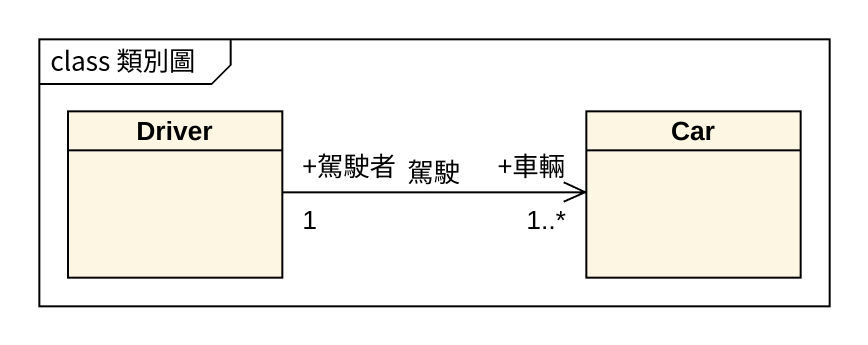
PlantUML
@startuml
mainframe class 類別圖
hide circle
hide empty members
class Driver
class Car
Driver "+駕駛者\n1" -right-> "+車輛\n1..*" Car : 駕駛
@enduml
